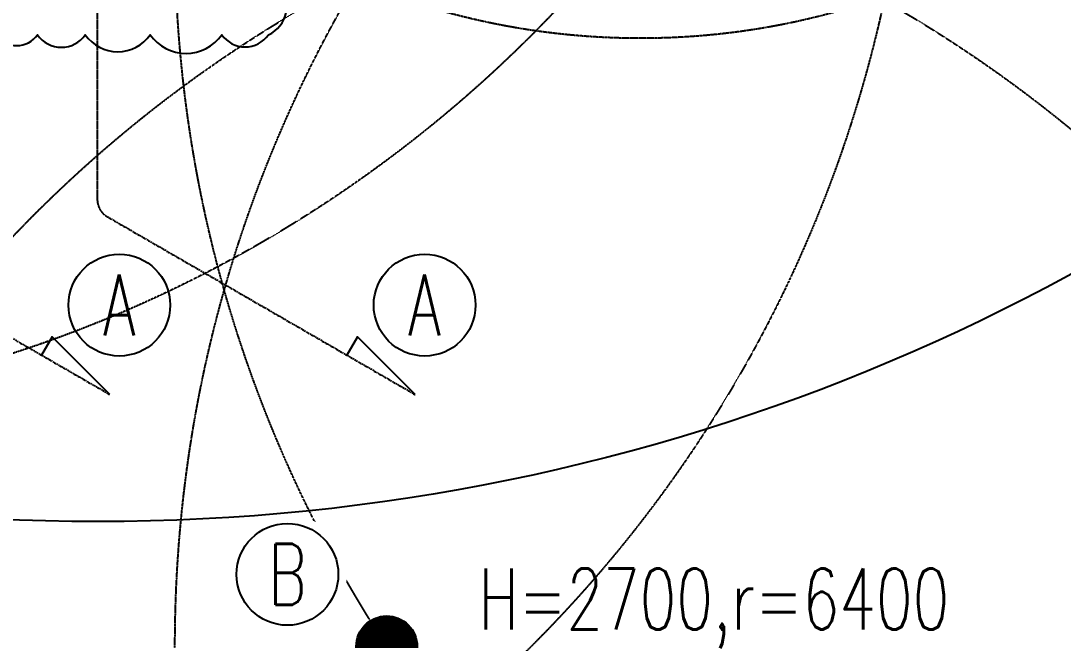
# Model space of a CAD drawing. Header units: millimetres. Extents: x 3825 to 176605, y 1457 to 56850.
# Drawn here: x 113627 to 118749, y 21385 to 24426 of the extents above; entities that cross this region are included whole.
import ezdxf
from ezdxf.enums import TextEntityAlignment as Align

# ---------------------------------------------------------------- set-up
doc = ezdxf.new("R2010")
doc.units = ezdxf.units.MM
doc.header["$LTSCALE"] = 0.2
doc.set_wipeout_variables(frame=1)
doc.linetypes.add('CENTER', pattern=[50.8, 31.75, -6.35, 6.35, -6.35])
doc.linetypes.add('HIDDEN2', pattern=[4.7625, 3.175, -1.5875])
doc.layers.get('Defpoints').update_dxf_attribs({"color": 5})
for name, color, linetype in [('1_シンボル', 2, 'Continuous'), ('1_回路番号', 4, 'Continuous'), ('1_範囲円', 7, 'HIDDEN2'), ('1_配線_1', 1, 'Continuous'), ('1_配線_4', 1, 'CENTER')]:
    doc.layers.add(name, color=color, linetype=linetype)
doc.layers.add('1_追加変更', color=10, linetype='Continuous', plot=False)
doc.layers.add('kakure', color=5, linetype='Continuous', plot=False)
doc.styles.get("Standard").update_dxf_attribs({"font": 'simplex.shx', "width": 0.8, "bigfont": 'extfont2.shx'})

# ---------------------------------------------------------------- blocks, each defined once
blk = doc.blocks.new('2_非常照明_埋込中天井（H2700R6400）')
at = {"layer": '1_シンボル', "linetype": 'ByBlock'}
h = blk.add_hatch(dxfattribs=at)
h.set_pattern_fill('LINE', color=256, style=0)
h.set_pattern_definition([(0, (-30500, -18700), (0, 3.175), [])])
edge = h.paths.add_edge_path()
edge.add_arc((0, 0), 150, 0, 360)
blk.add_circle((0, 0), 150, dxfattribs=at)
at = {"layer": '1_範囲円'}
blk.add_circle((0, 0), 6400, dxfattribs=at)
at = {"layer": 'kakure', "width": 0.7}
blk.add_text('H=2700,r=6400', height=300, dxfattribs=at).set_placement((450.7, 232.9), align=Align.MIDDLE_LEFT)
blk = doc.blocks.new('2_非常照明_埋込低天井（H2700R3600）')
at = {"layer": '1_範囲円'}
blk.add_circle((0, 0), 3600, dxfattribs=at)

msp = doc.modelspace()

# ---------------------------------------------------------------- linework, layer by layer
at = {"layer": '1_回路番号'}
msp.add_circle((115611, 23030.3), 250, dxfattribs=at)
at = {"layer": '1_追加変更'}
msp.add_lwpolyline([(113505.4, 24357.8, 0.520567), (113708.7, 24357.8, 0.520567), (113943.8, 24357.8, 0.520567), (114263.1, 24357.8, 0.520567), (114614.4, 24357.8, 0.520567), (114843.7, 24357.8, 0.520567), (114890.3, 24601.4, 0.520567), (114890.3, 24872.6, 0.520567), (114890.3, 25262.9, 0.520567), (114706.1, 25364.9, 0.520567), (114483, 25364.9, 0.520567), (114197.6, 25364.9, 0.520567), (113858.9, 25364.9, 0.520567), (113505.4, 25335.9, 0.520567), (113505.4, 24968.7, 0.520567), (113505.4, 24583.2, 0.520567)], format="xyb", close=True, dxfattribs=at)
at = {"layer": '1_配線_1'}
for points in [[(114063.9, 22591), (113781.1, 22873.9), (113729.3, 22784.2)], [(115563.9, 22591), (115281.1, 22873.9), (115229.3, 22784.2)]]:
    msp.add_lwpolyline(points, dxfattribs=at)
at = {"layer": '1_配線_4'}
for p, q in [((114002.6, 24817.1), (114002.6, 23550.2)), ((114052.6, 23463.6), (115563.9, 22591)), ((112948.3, 23235.1), (114063.9, 22591))]:
    msp.add_line(p, q, dxfattribs=at)
msp.add_arc((114102.6, 23550.2), 100, 180, 240, dxfattribs=at)
at = {"layer": 'Defpoints'}
for centre in [(114006.3, 31967.1), (113944.1, 25159.2)]:
    msp.add_circle(centre, 10000, dxfattribs=at)

# ---------------------------------------------------------------- block references
at = {"layer": '1_シンボル'}
for name, p in [('2_非常照明_埋込中天井（H2700R6400）', (123916, 28993.5)), ('2_非常照明_埋込低天井（H2700R3600）', (116671, 27940.5)), ('2_非常照明_埋込中天井（H2700R6400）', (125027.8, 19643.2))]:
    msp.add_blockref(name, p, dxfattribs=at)

# ---------------------------------------------------------------- texts
at = {"layer": '1_回路番号', "linetype": 'Continuous', "lineweight": 0, "width": 0.7}
msp.add_text('A', height=300, dxfattribs=at).set_placement((115611, 23030.3), align=Align.MIDDLE)

# ---------------------------------------------------------------- next in the draw order: wipeouts: each hides what was drawn before it
msp.add_wipeout([(114110.1, 23322), (114108.2, 23322), (114106.4, 23321.9), (114104.6, 23321.9), (114102.7, 23321.9), (114100.9, 23321.8), (114099.1, 23321.7), (114097.2, 23321.6), (114095.4, 23321.6), (114093.6, 23321.4), (114091.7, 23321.3), (114089.9, 23321.2), (114088.1, 23321.1), (114086.3, 23320.9), (114084.4, 23320.8), (114082.6, 23320.6), (114080.8, 23320.4), (114079, 23320.2), (114077.1, 23320), (114075.3, 23319.8), (114073.5, 23319.6), (114071.7, 23319.3), (114069.9, 23319.1), (114068.1, 23318.8), (114066.2, 23318.5), (114064.4, 23318.2), (114062.6, 23317.9), (114060.8, 23317.6), (114059, 23317.3), (114057.2, 23317), (114055.4, 23316.6), (114053.6, 23316.3), (114051.8, 23315.9), (114050, 23315.5), (114048.2, 23315.1), (114046.4, 23314.7), (114044.7, 23314.3), (114042.9, 23313.9), (114041.1, 23313.5), (114039.3, 23313), (114037.5, 23312.6), (114035.8, 23312.1), (114034, 23311.6), (114032.2, 23311.1), (114030.5, 23310.6), (114028.7, 23310.1), (114027, 23309.6), (114025.2, 23309.1), (114023.5, 23308.5), (114021.7, 23308), (114020, 23307.4), (114018.2, 23306.8), (114016.5, 23306.2), (114014.8, 23305.6), (114013, 23305), (114011.3, 23304.4), (114009.6, 23303.8), (114007.9, 23303.1), (114006.2, 23302.5), (114004.5, 23301.8), (114002.7, 23301.1), (114001, 23300.5), (113999.4, 23299.8), (113997.7, 23299.1), (113996, 23298.3), (113994.3, 23297.6), (113992.6, 23296.9), (113990.9, 23296.1), (113989.3, 23295.4), (113987.6, 23294.6), (113986, 23293.8), (113984.3, 23293), (113982.7, 23292.2), (113981, 23291.4), (113979.4, 23290.6), (113977.7, 23289.8), (113976.1, 23288.9), (113974.5, 23288.1), (113972.9, 23287.2), (113971.3, 23286.3), (113969.7, 23285.4), (113968.1, 23284.6), (113966.5, 23283.7), (113964.9, 23282.7), (113963.3, 23281.8), (113961.7, 23280.9), (113960.1, 23279.9), (113958.6, 23279), (113957, 23278), (113955.5, 23277.1), (113953.9, 23276.1), (113952.4, 23275.1), (113950.8, 23274.1), (113949.3, 23273.1), (113947.8, 23272), (113946.3, 23271), (113944.8, 23270), (113943.3, 23268.9), (113941.8, 23267.9), (113940.3, 23266.8), (113938.8, 23265.7), (113937.3, 23264.6), (113935.8, 23263.5), (113934.4, 23262.4), (113932.9, 23261.3), (113931.5, 23260.2), (113930, 23259.1), (113928.6, 23257.9), (113927.2, 23256.8), (113925.8, 23255.6), (113924.3, 23254.5), (113922.9, 23253.3), (113921.5, 23252.1), (113920.2, 23250.9), (113918.8, 23249.7), (113917.4, 23248.5), (113916, 23247.3), (113914.7, 23246), (113913.3, 23244.8), (113912, 23243.5), (113910.6, 23242.3), (113909.3, 23241), (113908, 23239.8), (113906.7, 23238.5), (113905.4, 23237.2), (113904.1, 23235.9), (113902.8, 23234.6), (113901.5, 23233.3), (113900.2, 23232), (113899, 23230.6), (113897.7, 23229.3), (113896.5, 23227.9), (113895.2, 23226.6), (113894, 23225.2), (113892.8, 23223.9), (113891.6, 23222.5), (113890.4, 23221.1), (113889.2, 23219.7), (113888, 23218.3), (113886.8, 23216.9), (113885.7, 23215.5), (113884.5, 23214.1), (113883.3, 23212.7), (113882.2, 23211.2), (113881.1, 23209.8), (113879.9, 23208.3), (113878.8, 23206.9), (113877.7, 23205.4), (113876.6, 23204), (113875.5, 23202.5), (113874.5, 23201), (113873.4, 23199.5), (113872.3, 23198), (113871.3, 23196.5), (113870.3, 23195), (113869.2, 23193.5), (113868.2, 23192), (113867.2, 23190.4), (113866.2, 23188.9), (113865.2, 23187.4), (113864.2, 23185.8), (113863.2, 23184.3), (113862.3, 23182.7), (113861.3, 23181.1), (113860.4, 23179.6), (113859.5, 23178), (113858.5, 23176.4), (113857.6, 23174.8), (113856.7, 23173.2), (113855.8, 23171.6), (113854.9, 23170), (113854.1, 23168.4), (113853.2, 23166.8), (113852.4, 23165.2), (113851.5, 23163.5), (113850.7, 23161.9), (113849.9, 23160.3), (113849, 23158.6), (113848.2, 23157), (113847.5, 23155.3), (113846.7, 23153.7), (113845.9, 23152), (113845.1, 23150.3), (113844.4, 23148.7), (113843.7, 23147), (113842.9, 23145.3), (113842.2, 23143.6), (113841.5, 23141.9), (113840.8, 23140.2), (113840.1, 23138.5), (113839.4, 23136.8), (113838.8, 23135.1), (113838.1, 23133.4), (113837.5, 23131.7), (113836.9, 23130), (113836.2, 23128.2), (113835.6, 23126.5), (113835, 23124.8), (113834.4, 23123), (113833.9, 23121.3), (113833.3, 23119.6), (113832.7, 23117.8), (113832.2, 23116.1), (113831.7, 23114.3), (113831.1, 23112.6), (113830.6, 23110.8), (113830.1, 23109), (113829.6, 23107.3), (113829.2, 23105.5), (113828.7, 23103.7), (113828.2, 23101.9), (113827.8, 23100.2), (113827.4, 23098.4), (113826.9, 23096.6), (113826.5, 23094.8), (113826.1, 23093), (113825.7, 23091.2), (113825.4, 23089.4), (113825, 23087.7), (113824.6, 23085.9), (113824.3, 23084.1), (113824, 23082.3), (113823.6, 23080.4), (113823.3, 23078.6), (113823, 23076.8), (113822.7, 23075), (113822.5, 23073.2), (113822.2, 23071.4), (113822, 23069.6), (113821.7, 23067.8), (113821.5, 23065.9), (113821.3, 23064.1), (113821.1, 23062.3), (113820.9, 23060.5), (113820.7, 23058.7), (113820.5, 23056.8), (113820.3, 23055), (113820.2, 23053.2), (113820.1, 23051.4), (113819.9, 23049.5), (113819.8, 23047.7), (113819.7, 23045.9), (113819.6, 23044), (113819.5, 23042.2), (113819.5, 23040.4), (113819.4, 23038.5), (113819.4, 23036.7), (113819.3, 23034.9), (113819.3, 23033.1), (113819.3, 23031.2), (113819.3, 23029.4), (113819.3, 23027.6), (113819.3, 23025.7), (113819.4, 23023.9), (113819.4, 23022.1), (113819.5, 23020.2), (113819.5, 23018.4), (113819.6, 23016.6), (113819.7, 23014.7), (113819.8, 23012.9), (113819.9, 23011.1), (113820.1, 23009.2), (113820.2, 23007.4), (113820.3, 23005.6), (113820.5, 23003.8), (113820.7, 23001.9), (113820.9, 23000.1), (113821.1, 22998.3), (113821.3, 22996.5), (113821.5, 22994.7), (113821.7, 22992.8), (113822, 22991), (113822.2, 22989.2), (113822.5, 22987.4), (113822.7, 22985.6), (113823, 22983.8), (113823.3, 22982), (113823.6, 22980.2), (113824, 22978.4), (113824.3, 22976.5), (113824.6, 22974.7), (113825, 22973), (113825.4, 22971.2), (113825.7, 22969.4), (113826.1, 22967.6), (113826.5, 22965.8), (113826.9, 22964), (113827.4, 22962.2), (113827.8, 22960.4), (113828.2, 22958.7), (113828.7, 22956.9), (113829.2, 22955.1), (113829.6, 22953.3), (113830.1, 22951.6), (113830.6, 22949.8), (113831.1, 22948), (113831.7, 22946.3), (113832.2, 22944.5), (113832.7, 22942.8), (113833.3, 22941), (113833.9, 22939.3), (113834.4, 22937.6), (113835, 22935.8), (113835.6, 22934.1), (113836.2, 22932.4), (113836.9, 22930.6), (113837.5, 22928.9), (113838.1, 22927.2), (113838.8, 22925.5), (113839.4, 22923.8), (113840.1, 22922.1), (113840.8, 22920.4), (113841.5, 22918.7), (113842.2, 22917), (113842.9, 22915.3), (113843.7, 22913.6), (113844.4, 22911.9), (113845.1, 22910.3), (113845.9, 22908.6), (113846.7, 22906.9), (113847.5, 22905.3), (113848.2, 22903.6), (113849, 22902), (113849.9, 22900.3), (113850.7, 22898.7), (113851.5, 22897.1), (113852.4, 22895.4), (113853.2, 22893.8), (113854.1, 22892.2), (113854.9, 22890.6), (113855.8, 22889), (113856.7, 22887.4), (113857.6, 22885.8), (113858.5, 22884.2), (113859.5, 22882.6), (113860.4, 22881), (113861.3, 22879.5), (113862.3, 22877.9), (113863.2, 22876.3), (113864.2, 22874.8), (113865.2, 22873.2), (113866.2, 22871.7), (113867.2, 22870.2), (113868.2, 22868.6), (113869.2, 22867.1), (113870.3, 22865.6), (113871.3, 22864.1), (113872.3, 22862.6), (113873.4, 22861.1), (113874.5, 22859.6), (113875.5, 22858.1), (113876.6, 22856.6), (113877.7, 22855.2), (113878.8, 22853.7), (113879.9, 22852.3), (113881.1, 22850.8), (113882.2, 22849.4), (113883.3, 22847.9), (113884.5, 22846.5), (113885.7, 22845.1), (113886.8, 22843.7), (113888, 22842.3), (113889.2, 22840.9), (113890.4, 22839.5), (113891.6, 22838.1), (113892.8, 22836.7), (113894, 22835.4), (113895.2, 22834), (113896.5, 22832.7), (113897.7, 22831.3), (113899, 22830), (113900.2, 22828.6), (113901.5, 22827.3), (113902.8, 22826), (113904.1, 22824.7), (113905.4, 22823.4), (113906.7, 22822.1), (113908, 22820.8), (113909.3, 22819.6), (113910.6, 22818.3), (113912, 22817.1), (113913.3, 22815.8), (113914.7, 22814.6), (113916, 22813.3), (113917.4, 22812.1), (113918.8, 22810.9), (113920.2, 22809.7), (113921.5, 22808.5), (113922.9, 22807.3), (113924.3, 22806.2), (113925.8, 22805), (113927.2, 22803.8), (113928.6, 22802.7), (113930, 22801.5), (113931.5, 22800.4), (113932.9, 22799.3), (113934.4, 22798.2), (113935.8, 22797.1), (113937.3, 22796), (113938.8, 22794.9), (113940.3, 22793.8), (113941.8, 22792.7), (113943.3, 22791.7), (113944.8, 22790.6), (113946.3, 22789.6), (113947.8, 22788.6), (113949.3, 22787.5), (113950.8, 22786.5), (113952.4, 22785.5), (113953.9, 22784.5), (113955.5, 22783.5), (113957, 22782.6), (113958.6, 22781.6), (113960.1, 22780.7), (113961.7, 22779.7), (113963.3, 22778.8), (113964.9, 22777.9), (113966.5, 22776.9), (113968.1, 22776), (113969.7, 22775.2), (113971.3, 22774.3), (113972.9, 22773.4), (113974.5, 22772.5), (113976.1, 22771.7), (113977.7, 22770.8), (113979.4, 22770), (113981, 22769.2), (113982.7, 22768.4), (113984.3, 22767.6), (113986, 22766.8), (113987.6, 22766), (113989.3, 22765.2), (113990.9, 22764.5), (113992.6, 22763.7), (113994.3, 22763), (113996, 22762.3), (113997.7, 22761.5), (113999.4, 22760.8), (114001, 22760.1), (114002.7, 22759.5), (114004.5, 22758.8), (114006.2, 22758.1), (114007.9, 22757.5), (114009.6, 22756.8), (114011.3, 22756.2), (114013, 22755.6), (114014.8, 22755), (114016.5, 22754.4), (114018.2, 22753.8), (114020, 22753.2), (114021.7, 22752.6), (114023.5, 22752.1), (114025.2, 22751.5), (114027, 22751), (114028.7, 22750.5), (114030.5, 22750), (114032.2, 22749.5), (114034, 22749), (114035.8, 22748.5), (114037.5, 22748), (114039.3, 22747.6), (114041.1, 22747.1), (114042.9, 22746.7), (114044.7, 22746.3), (114046.4, 22745.9), (114048.2, 22745.5), (114050, 22745.1), (114051.8, 22744.7), (114053.6, 22744.3), (114055.4, 22744), (114057.2, 22743.6), (114059, 22743.3), (114060.8, 22743), (114062.6, 22742.7), (114064.4, 22742.4), (114066.2, 22742.1), (114068.1, 22741.8), (114069.9, 22741.5), (114071.7, 22741.3), (114073.5, 22741), (114075.3, 22740.8), (114077.1, 22740.6), (114079, 22740.4), (114080.8, 22740.2), (114082.6, 22740), (114084.4, 22739.8), (114086.3, 22739.7), (114088.1, 22739.5), (114089.9, 22739.4), (114091.7, 22739.3), (114093.6, 22739.2), (114095.4, 22739), (114097.2, 22739), (114099.1, 22738.9), (114100.9, 22738.8), (114102.7, 22738.7), (114104.6, 22738.7), (114106.4, 22738.7), (114108.2, 22738.6), (114110.1, 22738.6), (114111.9, 22738.6), (114113.7, 22738.6), (114115.6, 22738.7), (114117.4, 22738.7), (114119.2, 22738.7), (114121, 22738.8), (114122.9, 22738.9), (114124.7, 22739), (114126.5, 22739), (114128.4, 22739.2), (114130.2, 22739.3), (114132, 22739.4), (114133.9, 22739.5), (114135.7, 22739.7), (114137.5, 22739.8), (114139.3, 22740), (114141.2, 22740.2), (114143, 22740.4), (114144.8, 22740.6), (114146.6, 22740.8), (114148.4, 22741), (114150.3, 22741.3), (114152.1, 22741.5), (114153.9, 22741.8), (114155.7, 22742.1), (114157.5, 22742.4), (114159.3, 22742.7), (114161.1, 22743), (114162.9, 22743.3), (114164.7, 22743.6), (114166.5, 22744), (114168.3, 22744.3), (114170.1, 22744.7), (114171.9, 22745.1), (114173.7, 22745.5), (114175.5, 22745.9), (114177.3, 22746.3), (114179.1, 22746.7), (114180.8, 22747.1), (114182.6, 22747.6), (114184.4, 22748), (114186.2, 22748.5), (114187.9, 22749), (114189.7, 22749.5), (114191.5, 22750), (114193.2, 22750.5), (114195, 22751), (114196.7, 22751.5), (114198.5, 22752.1), (114200.2, 22752.6), (114202, 22753.2), (114203.7, 22753.8), (114205.4, 22754.4), (114207.2, 22755), (114208.9, 22755.6), (114210.6, 22756.2), (114212.3, 22756.8), (114214.1, 22757.5), (114215.8, 22758.1), (114217.5, 22758.8), (114219.2, 22759.5), (114220.9, 22760.1), (114222.6, 22760.8), (114224.3, 22761.5), (114226, 22762.3), (114227.6, 22763), (114229.3, 22763.7), (114231, 22764.5), (114232.7, 22765.2), (114234.3, 22766), (114236, 22766.8), (114237.6, 22767.6), (114239.3, 22768.4), (114240.9, 22769.2), (114242.6, 22770), (114244.2, 22770.8), (114245.8, 22771.7), (114247.4, 22772.5), (114249.1, 22773.4), (114250.7, 22774.3), (114252.3, 22775.2), (114253.9, 22776), (114255.5, 22776.9), (114257.1, 22777.9), (114258.7, 22778.8), (114260.2, 22779.7), (114261.8, 22780.7), (114263.4, 22781.6), (114264.9, 22782.6), (114266.5, 22783.5), (114268, 22784.5), (114269.6, 22785.5), (114271.1, 22786.5), (114272.6, 22787.5), (114274.2, 22788.6), (114275.7, 22789.6), (114277.2, 22790.6), (114278.7, 22791.7), (114280.2, 22792.7), (114281.7, 22793.8), (114283.1, 22794.9), (114284.6, 22796), (114286.1, 22797.1), (114287.6, 22798.2), (114289, 22799.3), (114290.5, 22800.4), (114291.9, 22801.5), (114293.3, 22802.7), (114294.8, 22803.8), (114296.2, 22805), (114297.6, 22806.2), (114299, 22807.3), (114300.4, 22808.5), (114301.8, 22809.7), (114303.2, 22810.9), (114304.5, 22812.1), (114305.9, 22813.3), (114307.3, 22814.6), (114308.6, 22815.8), (114310, 22817.1), (114311.3, 22818.3), (114312.6, 22819.6), (114313.9, 22820.8), (114315.3, 22822.1), (114316.6, 22823.4), (114317.9, 22824.7), (114319.1, 22826), (114320.4, 22827.3), (114321.7, 22828.6), (114323, 22830), (114324.2, 22831.3), (114325.5, 22832.7), (114326.7, 22834), (114327.9, 22835.4), (114329.1, 22836.7), (114330.4, 22838.1), (114331.6, 22839.5), (114332.8, 22840.9), (114333.9, 22842.3), (114335.1, 22843.7), (114336.3, 22845.1), (114337.4, 22846.5), (114338.6, 22847.9), (114339.7, 22849.4), (114340.9, 22850.8), (114342, 22852.3), (114343.1, 22853.7), (114344.2, 22855.2), (114345.3, 22856.6), (114346.4, 22858.1), (114347.5, 22859.6), (114348.5, 22861.1), (114349.6, 22862.6), (114350.6, 22864.1), (114351.7, 22865.6), (114352.7, 22867.1), (114353.7, 22868.6), (114354.7, 22870.2), (114355.7, 22871.7), (114356.7, 22873.2), (114357.7, 22874.8), (114358.7, 22876.3), (114359.7, 22877.9), (114360.6, 22879.5), (114361.6, 22881), (114362.5, 22882.6), (114363.4, 22884.2), (114364.3, 22885.8), (114365.2, 22887.4), (114366.1, 22889), (114367, 22890.6), (114367.9, 22892.2), (114368.7, 22893.8), (114369.6, 22895.4), (114370.4, 22897.1), (114371.3, 22898.7), (114372.1, 22900.3), (114372.9, 22902), (114373.7, 22903.6), (114374.5, 22905.3), (114375.3, 22906.9), (114376, 22908.6), (114376.8, 22910.3), (114377.5, 22911.9), (114378.3, 22913.6), (114379, 22915.3), (114379.7, 22917), (114380.4, 22918.7), (114381.1, 22920.4), (114381.8, 22922.1), (114382.5, 22923.8), (114383.2, 22925.5), (114383.8, 22927.2), (114384.5, 22928.9), (114385.1, 22930.6), (114385.7, 22932.4), (114386.3, 22934.1), (114386.9, 22935.8), (114387.5, 22937.6), (114388.1, 22939.3), (114388.6, 22941), (114389.2, 22942.8), (114389.7, 22944.5), (114390.3, 22946.3), (114390.8, 22948), (114391.3, 22949.8), (114391.8, 22951.6), (114392.3, 22953.3), (114392.8, 22955.1), (114393.2, 22956.9), (114393.7, 22958.7), (114394.1, 22960.4), (114394.6, 22962.2), (114395, 22964), (114395.4, 22965.8), (114395.8, 22967.6), (114396.2, 22969.4), (114396.6, 22971.2), (114396.9, 22973), (114397.3, 22974.7), (114397.6, 22976.5), (114398, 22978.4), (114398.3, 22980.2), (114398.6, 22982), (114398.9, 22983.8), (114399.2, 22985.6), (114399.5, 22987.4), (114399.7, 22989.2), (114400, 22991), (114400.2, 22992.8), (114400.5, 22994.7), (114400.7, 22996.5), (114400.9, 22998.3), (114401.1, 23000.1), (114401.3, 23001.9), (114401.4, 23003.8), (114401.6, 23005.6), (114401.7, 23007.4), (114401.9, 23009.2), (114402, 23011.1), (114402.1, 23012.9), (114402.2, 23014.7), (114402.3, 23016.6), (114402.4, 23018.4), (114402.5, 23020.2), (114402.5, 23022.1), (114402.6, 23023.9), (114402.6, 23025.7), (114402.6, 23027.6), (114402.6, 23029.4), (114402.6, 23031.2), (114402.6, 23033.1), (114402.6, 23034.9), (114402.6, 23036.7), (114402.5, 23038.5), (114402.5, 23040.4), (114402.4, 23042.2), (114402.3, 23044), (114402.2, 23045.9), (114402.1, 23047.7), (114402, 23049.5), (114401.9, 23051.4), (114401.7, 23053.2), (114401.6, 23055), (114401.4, 23056.8), (114401.3, 23058.7), (114401.1, 23060.5), (114400.9, 23062.3), (114400.7, 23064.1), (114400.5, 23065.9), (114400.2, 23067.8), (114400, 23069.6), (114399.7, 23071.4), (114399.5, 23073.2), (114399.2, 23075), (114398.9, 23076.8), (114398.6, 23078.6), (114398.3, 23080.4), (114398, 23082.3), (114397.6, 23084.1), (114397.3, 23085.9), (114396.9, 23087.7), (114396.6, 23089.4), (114396.2, 23091.2), (114395.8, 23093), (114395.4, 23094.8), (114395, 23096.6), (114394.6, 23098.4), (114394.1, 23100.2), (114393.7, 23101.9), (114393.2, 23103.7), (114392.8, 23105.5), (114392.3, 23107.3), (114391.8, 23109), (114391.3, 23110.8), (114390.8, 23112.6), (114390.3, 23114.3), (114389.7, 23116.1), (114389.2, 23117.8), (114388.6, 23119.6), (114388.1, 23121.3), (114387.5, 23123), (114386.9, 23124.8), (114386.3, 23126.5), (114385.7, 23128.2), (114385.1, 23130), (114384.5, 23131.7), (114383.8, 23133.4), (114383.2, 23135.1), (114382.5, 23136.8), (114381.8, 23138.5), (114381.1, 23140.2), (114380.4, 23141.9), (114379.7, 23143.6), (114379, 23145.3), (114378.3, 23147), (114377.5, 23148.7), (114376.8, 23150.3), (114376, 23152), (114375.3, 23153.7), (114374.5, 23155.3), (114373.7, 23157), (114372.9, 23158.6), (114372.1, 23160.3), (114371.3, 23161.9), (114370.4, 23163.5), (114369.6, 23165.2), (114368.7, 23166.8), (114367.9, 23168.4), (114367, 23170), (114366.1, 23171.6), (114365.2, 23173.2), (114364.3, 23174.8), (114363.4, 23176.4), (114362.5, 23178), (114361.6, 23179.6), (114360.6, 23181.1), (114359.7, 23182.7), (114358.7, 23184.3), (114357.7, 23185.8), (114356.7, 23187.4), (114355.7, 23188.9), (114354.7, 23190.4), (114353.7, 23192), (114352.7, 23193.5), (114351.7, 23195), (114350.6, 23196.5), (114349.6, 23198), (114348.5, 23199.5), (114347.5, 23201), (114346.4, 23202.5), (114345.3, 23204), (114344.2, 23205.4), (114343.1, 23206.9), (114342, 23208.3), (114340.9, 23209.8), (114339.7, 23211.2), (114338.6, 23212.7), (114337.4, 23214.1), (114336.3, 23215.5), (114335.1, 23216.9), (114333.9, 23218.3), (114332.8, 23219.7), (114331.6, 23221.1), (114330.4, 23222.5), (114329.1, 23223.9), (114327.9, 23225.2), (114326.7, 23226.6), (114325.5, 23227.9), (114324.2, 23229.3), (114323, 23230.6), (114321.7, 23232), (114320.4, 23233.3), (114319.1, 23234.6), (114317.9, 23235.9), (114316.6, 23237.2), (114315.3, 23238.5), (114313.9, 23239.8), (114312.6, 23241), (114311.3, 23242.3), (114310, 23243.5), (114308.6, 23244.8), (114307.3, 23246), (114305.9, 23247.3), (114304.5, 23248.5), (114303.2, 23249.7), (114301.8, 23250.9), (114300.4, 23252.1), (114299, 23253.3), (114297.6, 23254.5), (114296.2, 23255.6), (114294.8, 23256.8), (114293.3, 23257.9), (114291.9, 23259.1), (114290.5, 23260.2), (114289, 23261.3), (114287.6, 23262.4), (114286.1, 23263.5), (114284.6, 23264.6), (114283.1, 23265.7), (114281.7, 23266.8), (114280.2, 23267.9), (114278.7, 23268.9), (114277.2, 23270), (114275.7, 23271), (114274.2, 23272), (114272.6, 23273.1), (114271.1, 23274.1), (114269.6, 23275.1), (114268, 23276.1), (114266.5, 23277.1), (114264.9, 23278), (114263.4, 23279), (114261.8, 23279.9), (114260.2, 23280.9), (114258.7, 23281.8), (114257.1, 23282.7), (114255.5, 23283.7), (114253.9, 23284.6), (114252.3, 23285.4), (114250.7, 23286.3), (114249.1, 23287.2), (114247.4, 23288.1), (114245.8, 23288.9), (114244.2, 23289.8), (114242.6, 23290.6), (114240.9, 23291.4), (114239.3, 23292.2), (114237.6, 23293), (114236, 23293.8), (114234.3, 23294.6), (114232.7, 23295.4), (114231, 23296.1), (114229.3, 23296.9), (114227.6, 23297.6), (114226, 23298.3), (114224.3, 23299.1), (114222.6, 23299.8), (114220.9, 23300.5), (114219.2, 23301.1), (114217.5, 23301.8), (114215.8, 23302.5), (114214.1, 23303.1), (114212.3, 23303.8), (114210.6, 23304.4), (114208.9, 23305), (114207.2, 23305.6), (114205.4, 23306.2), (114203.7, 23306.8), (114202, 23307.4), (114200.2, 23308), (114198.5, 23308.5), (114196.7, 23309.1), (114195, 23309.6), (114193.2, 23310.1), (114191.5, 23310.6), (114189.7, 23311.1), (114187.9, 23311.6), (114186.2, 23312.1), (114184.4, 23312.6), (114182.6, 23313), (114180.8, 23313.5), (114179.1, 23313.9), (114177.3, 23314.3), (114175.5, 23314.7), (114173.7, 23315.1), (114171.9, 23315.5), (114170.1, 23315.9), (114168.3, 23316.3), (114166.5, 23316.6), (114164.7, 23317), (114162.9, 23317.3), (114161.1, 23317.6), (114159.3, 23317.9), (114157.5, 23318.2), (114155.7, 23318.5), (114153.9, 23318.8), (114152.1, 23319.1), (114150.3, 23319.3), (114148.4, 23319.6), (114146.6, 23319.8), (114144.8, 23320), (114143, 23320.2), (114141.2, 23320.4), (114139.3, 23320.6), (114137.5, 23320.8), (114135.7, 23320.9), (114133.9, 23321.1), (114132, 23321.2), (114130.2, 23321.3), (114128.4, 23321.4), (114126.5, 23321.6), (114124.7, 23321.6), (114122.9, 23321.7), (114121, 23321.8), (114119.2, 23321.9), (114117.4, 23321.9), (114115.6, 23321.9), (114113.7, 23322), (114111.9, 23322)])

# ---------------------------------------------------------------- next in the draw order: linework, layer by layer
at = {"layer": '1_回路番号'}
msp.add_circle((114111, 23030.3), 250, dxfattribs=at)

# ---------------------------------------------------------------- next in the draw order: block references
at = {"layer": '1_シンボル'}
for p in [(111612.6, 28882.9), (111612.6, 25882.9), (115425, 24853.8), (120784.4, 24853.8), (115425, 21353.8), (120784.4, 21353.8), (114720.8, 18951.5), (118220.8, 18951.5)]:
    msp.add_blockref('2_非常照明_埋込中天井（H2700R6400）', p, dxfattribs=at)

# ---------------------------------------------------------------- next in the draw order: texts
at = {"layer": '1_回路番号', "linetype": 'Continuous', "lineweight": 0, "width": 0.7}
msp.add_text('A', height=300, dxfattribs=at).set_placement((114111, 23030.3), align=Align.MIDDLE)

# ---------------------------------------------------------------- next in the draw order: wipeouts: each hides what was drawn before it
msp.add_wipeout([(114936.1, 21999.9), (114934.3, 21999.9), (114932.5, 21999.8), (114930.6, 21999.8), (114928.8, 21999.8), (114927, 21999.7), (114925.1, 21999.6), (114923.3, 21999.5), (114921.5, 21999.5), (114919.6, 21999.4), (114917.8, 21999.2), (114916, 21999.1), (114914.2, 21999), (114912.3, 21998.8), (114910.5, 21998.7), (114908.7, 21998.5), (114906.9, 21998.3), (114905, 21998.1), (114903.2, 21997.9), (114901.4, 21997.7), (114899.6, 21997.5), (114897.8, 21997.2), (114895.9, 21997), (114894.1, 21996.7), (114892.3, 21996.4), (114890.5, 21996.1), (114888.7, 21995.8), (114886.9, 21995.5), (114885.1, 21995.2), (114883.3, 21994.9), (114881.5, 21994.5), (114879.7, 21994.2), (114877.9, 21993.8), (114876.1, 21993.4), (114874.3, 21993), (114872.5, 21992.6), (114870.7, 21992.2), (114869, 21991.8), (114867.2, 21991.4), (114865.4, 21990.9), (114863.6, 21990.5), (114861.8, 21990), (114860.1, 21989.5), (114858.3, 21989), (114856.5, 21988.5), (114854.8, 21988), (114853, 21987.5), (114851.3, 21987), (114849.5, 21986.4), (114847.8, 21985.9), (114846, 21985.3), (114844.3, 21984.7), (114842.6, 21984.1), (114840.8, 21983.5), (114839.1, 21982.9), (114837.4, 21982.3), (114835.7, 21981.7), (114833.9, 21981), (114832.2, 21980.4), (114830.5, 21979.7), (114828.8, 21979.1), (114827.1, 21978.4), (114825.4, 21977.7), (114823.7, 21977), (114822, 21976.2), (114820.4, 21975.5), (114818.7, 21974.8), (114817, 21974), (114815.3, 21973.3), (114813.7, 21972.5), (114812, 21971.7), (114810.4, 21970.9), (114808.7, 21970.1), (114807.1, 21969.3), (114805.4, 21968.5), (114803.8, 21967.7), (114802.2, 21966.8), (114800.6, 21966), (114798.9, 21965.1), (114797.3, 21964.2), (114795.7, 21963.4), (114794.1, 21962.5), (114792.5, 21961.6), (114790.9, 21960.6), (114789.4, 21959.7), (114787.8, 21958.8), (114786.2, 21957.8), (114784.6, 21956.9), (114783.1, 21955.9), (114781.5, 21955), (114780, 21954), (114778.4, 21953), (114776.9, 21952), (114775.4, 21951), (114773.9, 21950), (114772.3, 21948.9), (114770.8, 21947.9), (114769.3, 21946.8), (114767.8, 21945.8), (114766.3, 21944.7), (114764.9, 21943.6), (114763.4, 21942.5), (114761.9, 21941.4), (114760.5, 21940.3), (114759, 21939.2), (114757.6, 21938.1), (114756.1, 21937), (114754.7, 21935.8), (114753.3, 21934.7), (114751.8, 21933.5), (114750.4, 21932.4), (114749, 21931.2), (114747.6, 21930), (114746.2, 21928.8), (114744.8, 21927.6), (114743.5, 21926.4), (114742.1, 21925.2), (114740.7, 21923.9), (114739.4, 21922.7), (114738, 21921.4), (114736.7, 21920.2), (114735.4, 21918.9), (114734.1, 21917.7), (114732.8, 21916.4), (114731.4, 21915.1), (114730.2, 21913.8), (114728.9, 21912.5), (114727.6, 21911.2), (114726.3, 21909.9), (114725.1, 21908.5), (114723.8, 21907.2), (114722.6, 21905.9), (114721.3, 21904.5), (114720.1, 21903.1), (114718.9, 21901.8), (114717.7, 21900.4), (114716.4, 21899), (114715.3, 21897.6), (114714.1, 21896.2), (114712.9, 21894.8), (114711.7, 21893.4), (114710.6, 21892), (114709.4, 21890.6), (114708.3, 21889.1), (114707.1, 21887.7), (114706, 21886.2), (114704.9, 21884.8), (114703.8, 21883.3), (114702.7, 21881.9), (114701.6, 21880.4), (114700.5, 21878.9), (114699.5, 21877.4), (114698.4, 21875.9), (114697.4, 21874.4), (114696.3, 21872.9), (114695.3, 21871.4), (114694.3, 21869.9), (114693.3, 21868.3), (114692.3, 21866.8), (114691.3, 21865.3), (114690.3, 21863.7), (114689.3, 21862.2), (114688.4, 21860.6), (114687.4, 21859), (114686.5, 21857.5), (114685.5, 21855.9), (114684.6, 21854.3), (114683.7, 21852.7), (114682.8, 21851.1), (114681.9, 21849.5), (114681, 21847.9), (114680.1, 21846.3), (114679.3, 21844.7), (114678.4, 21843.1), (114677.6, 21841.4), (114676.7, 21839.8), (114675.9, 21838.2), (114675.1, 21836.5), (114674.3, 21834.9), (114673.5, 21833.2), (114672.7, 21831.6), (114672, 21829.9), (114671.2, 21828.2), (114670.5, 21826.6), (114669.7, 21824.9), (114669, 21823.2), (114668.3, 21821.5), (114667.6, 21819.8), (114666.9, 21818.1), (114666.2, 21816.4), (114665.5, 21814.7), (114664.9, 21813), (114664.2, 21811.3), (114663.6, 21809.6), (114662.9, 21807.9), (114662.3, 21806.1), (114661.7, 21804.4), (114661.1, 21802.7), (114660.5, 21800.9), (114659.9, 21799.2), (114659.4, 21797.5), (114658.8, 21795.7), (114658.3, 21794), (114657.7, 21792.2), (114657.2, 21790.5), (114656.7, 21788.7), (114656.2, 21786.9), (114655.7, 21785.2), (114655.2, 21783.4), (114654.8, 21781.6), (114654.3, 21779.9), (114653.9, 21778.1), (114653.4, 21776.3), (114653, 21774.5), (114652.6, 21772.7), (114652.2, 21770.9), (114651.8, 21769.1), (114651.4, 21767.4), (114651.1, 21765.6), (114650.7, 21763.8), (114650.4, 21762), (114650, 21760.2), (114649.7, 21758.4), (114649.4, 21756.5), (114649.1, 21754.7), (114648.8, 21752.9), (114648.5, 21751.1), (114648.3, 21749.3), (114648, 21747.5), (114647.8, 21745.7), (114647.6, 21743.9), (114647.3, 21742), (114647.1, 21740.2), (114646.9, 21738.4), (114646.8, 21736.6), (114646.6, 21734.7), (114646.4, 21732.9), (114646.3, 21731.1), (114646.1, 21729.3), (114646, 21727.4), (114645.9, 21725.6), (114645.8, 21723.8), (114645.7, 21721.9), (114645.6, 21720.1), (114645.5, 21718.3), (114645.5, 21716.4), (114645.4, 21714.6), (114645.4, 21712.8), (114645.4, 21711), (114645.4, 21709.1), (114645.4, 21707.3), (114645.4, 21705.5), (114645.4, 21703.6), (114645.4, 21701.8), (114645.5, 21700), (114645.5, 21698.1), (114645.6, 21696.3), (114645.7, 21694.5), (114645.8, 21692.6), (114645.9, 21690.8), (114646, 21689), (114646.1, 21687.1), (114646.3, 21685.3), (114646.4, 21683.5), (114646.6, 21681.7), (114646.8, 21679.8), (114646.9, 21678), (114647.1, 21676.2), (114647.3, 21674.4), (114647.6, 21672.6), (114647.8, 21670.7), (114648, 21668.9), (114648.3, 21667.1), (114648.5, 21665.3), (114648.8, 21663.5), (114649.1, 21661.7), (114649.4, 21659.9), (114649.7, 21658.1), (114650, 21656.3), (114650.4, 21654.5), (114650.7, 21652.7), (114651.1, 21650.9), (114651.4, 21649.1), (114651.8, 21647.3), (114652.2, 21645.5), (114652.6, 21643.7), (114653, 21641.9), (114653.4, 21640.1), (114653.9, 21638.3), (114654.3, 21636.6), (114654.8, 21634.8), (114655.2, 21633), (114655.7, 21631.2), (114656.2, 21629.5), (114656.7, 21627.7), (114657.2, 21626), (114657.7, 21624.2), (114658.3, 21622.4), (114658.8, 21620.7), (114659.4, 21618.9), (114659.9, 21617.2), (114660.5, 21615.5), (114661.1, 21613.7), (114661.7, 21612), (114662.3, 21610.3), (114662.9, 21608.5), (114663.6, 21606.8), (114664.2, 21605.1), (114664.9, 21603.4), (114665.5, 21601.7), (114666.2, 21600), (114666.9, 21598.3), (114667.6, 21596.6), (114668.3, 21594.9), (114669, 21593.2), (114669.7, 21591.5), (114670.5, 21589.9), (114671.2, 21588.2), (114672, 21586.5), (114672.7, 21584.8), (114673.5, 21583.2), (114674.3, 21581.5), (114675.1, 21579.9), (114675.9, 21578.2), (114676.7, 21576.6), (114677.6, 21575), (114678.4, 21573.3), (114679.3, 21571.7), (114680.1, 21570.1), (114681, 21568.5), (114681.9, 21566.9), (114682.8, 21565.3), (114683.7, 21563.7), (114684.6, 21562.1), (114685.5, 21560.5), (114686.5, 21558.9), (114687.4, 21557.4), (114688.4, 21555.8), (114689.3, 21554.2), (114690.3, 21552.7), (114691.3, 21551.1), (114692.3, 21549.6), (114693.3, 21548.1), (114694.3, 21546.5), (114695.3, 21545), (114696.3, 21543.5), (114697.4, 21542), (114698.4, 21540.5), (114699.5, 21539), (114700.5, 21537.5), (114701.6, 21536), (114702.7, 21534.5), (114703.8, 21533.1), (114704.9, 21531.6), (114706, 21530.2), (114707.1, 21528.7), (114708.3, 21527.3), (114709.4, 21525.8), (114710.6, 21524.4), (114711.7, 21523), (114712.9, 21521.6), (114714.1, 21520.2), (114715.3, 21518.8), (114716.4, 21517.4), (114717.7, 21516), (114718.9, 21514.6), (114720.1, 21513.3), (114721.3, 21511.9), (114722.6, 21510.6), (114723.8, 21509.2), (114725.1, 21507.9), (114726.3, 21506.5), (114727.6, 21505.2), (114728.9, 21503.9), (114730.2, 21502.6), (114731.4, 21501.3), (114732.8, 21500), (114734.1, 21498.7), (114735.4, 21497.5), (114736.7, 21496.2), (114738, 21495), (114739.4, 21493.7), (114740.7, 21492.5), (114742.1, 21491.2), (114743.5, 21490), (114744.8, 21488.8), (114746.2, 21487.6), (114747.6, 21486.4), (114749, 21485.2), (114750.4, 21484.1), (114751.8, 21482.9), (114753.3, 21481.7), (114754.7, 21480.6), (114756.1, 21479.4), (114757.6, 21478.3), (114759, 21477.2), (114760.5, 21476.1), (114761.9, 21475), (114763.4, 21473.9), (114764.9, 21472.8), (114766.3, 21471.7), (114767.8, 21470.6), (114769.3, 21469.6), (114770.8, 21468.5), (114772.3, 21467.5), (114773.9, 21466.5), (114775.4, 21465.4), (114776.9, 21464.4), (114778.4, 21463.4), (114780, 21462.4), (114781.5, 21461.5), (114783.1, 21460.5), (114784.6, 21459.5), (114786.2, 21458.6), (114787.8, 21457.6), (114789.4, 21456.7), (114790.9, 21455.8), (114792.5, 21454.9), (114794.1, 21453.9), (114795.7, 21453.1), (114797.3, 21452.2), (114798.9, 21451.3), (114800.6, 21450.4), (114802.2, 21449.6), (114803.8, 21448.7), (114805.4, 21447.9), (114807.1, 21447.1), (114808.7, 21446.3), (114810.4, 21445.5), (114812, 21444.7), (114813.7, 21443.9), (114815.3, 21443.1), (114817, 21442.4), (114818.7, 21441.6), (114820.4, 21440.9), (114822, 21440.2), (114823.7, 21439.4), (114825.4, 21438.7), (114827.1, 21438), (114828.8, 21437.4), (114830.5, 21436.7), (114832.2, 21436), (114833.9, 21435.4), (114835.7, 21434.7), (114837.4, 21434.1), (114839.1, 21433.5), (114840.8, 21432.9), (114842.6, 21432.3), (114844.3, 21431.7), (114846, 21431.1), (114847.8, 21430.5), (114849.5, 21430), (114851.3, 21429.4), (114853, 21428.9), (114854.8, 21428.4), (114856.5, 21427.9), (114858.3, 21427.4), (114860.1, 21426.9), (114861.8, 21426.4), (114863.6, 21425.9), (114865.4, 21425.5), (114867.2, 21425), (114869, 21424.6), (114870.7, 21424.2), (114872.5, 21423.8), (114874.3, 21423.4), (114876.1, 21423), (114877.9, 21422.6), (114879.7, 21422.2), (114881.5, 21421.9), (114883.3, 21421.5), (114885.1, 21421.2), (114886.9, 21420.9), (114888.7, 21420.6), (114890.5, 21420.3), (114892.3, 21420), (114894.1, 21419.7), (114895.9, 21419.4), (114897.8, 21419.2), (114899.6, 21419), (114901.4, 21418.7), (114903.2, 21418.5), (114905, 21418.3), (114906.9, 21418.1), (114908.7, 21417.9), (114910.5, 21417.7), (114912.3, 21417.6), (114914.2, 21417.4), (114916, 21417.3), (114917.8, 21417.2), (114919.6, 21417.1), (114921.5, 21417), (114923.3, 21416.9), (114925.1, 21416.8), (114927, 21416.7), (114928.8, 21416.7), (114930.6, 21416.6), (114932.5, 21416.6), (114934.3, 21416.5), (114936.1, 21416.5), (114938, 21416.5), (114939.8, 21416.5), (114941.6, 21416.6), (114943.5, 21416.6), (114945.3, 21416.7), (114947.1, 21416.7), (114948.9, 21416.8), (114950.8, 21416.9), (114952.6, 21417), (114954.4, 21417.1), (114956.3, 21417.2), (114958.1, 21417.3), (114959.9, 21417.4), (114961.8, 21417.6), (114963.6, 21417.7), (114965.4, 21417.9), (114967.2, 21418.1), (114969, 21418.3), (114970.9, 21418.5), (114972.7, 21418.7), (114974.5, 21419), (114976.3, 21419.2), (114978.1, 21419.4), (114980, 21419.7), (114981.8, 21420), (114983.6, 21420.3), (114985.4, 21420.6), (114987.2, 21420.9), (114989, 21421.2), (114990.8, 21421.5), (114992.6, 21421.9), (114994.4, 21422.2), (114996.2, 21422.6), (114998, 21423), (114999.8, 21423.4), (115001.6, 21423.8), (115003.3, 21424.2), (115005.1, 21424.6), (115006.9, 21425), (115008.7, 21425.5), (115010.5, 21425.9), (115012.2, 21426.4), (115014, 21426.9), (115015.8, 21427.4), (115017.5, 21427.9), (115019.3, 21428.4), (115021, 21428.9), (115022.8, 21429.4), (115024.6, 21430), (115026.3, 21430.5), (115028, 21431.1), (115029.8, 21431.7), (115031.5, 21432.3), (115033.2, 21432.9), (115035, 21433.5), (115036.7, 21434.1), (115038.4, 21434.7), (115040.1, 21435.4), (115041.8, 21436), (115043.6, 21436.7), (115045.3, 21437.4), (115047, 21438), (115048.7, 21438.7), (115050.3, 21439.4), (115052, 21440.2), (115053.7, 21440.9), (115055.4, 21441.6), (115057.1, 21442.4), (115058.7, 21443.1), (115060.4, 21443.9), (115062.1, 21444.7), (115063.7, 21445.5), (115065.4, 21446.3), (115067, 21447.1), (115068.6, 21447.9), (115070.3, 21448.7), (115071.9, 21449.6), (115073.5, 21450.4), (115075.1, 21451.3), (115076.7, 21452.2), (115078.4, 21453.1), (115080, 21453.9), (115081.5, 21454.9), (115083.1, 21455.8), (115084.7, 21456.7), (115086.3, 21457.6), (115087.9, 21458.6), (115089.4, 21459.5), (115091, 21460.5), (115092.5, 21461.5), (115094.1, 21462.4), (115095.6, 21463.4), (115097.2, 21464.4), (115098.7, 21465.4), (115100.2, 21466.5), (115101.7, 21467.5), (115103.2, 21468.5), (115104.8, 21469.6), (115106.2, 21470.6), (115107.7, 21471.7), (115109.2, 21472.8), (115110.7, 21473.9), (115112.2, 21475), (115113.6, 21476.1), (115115.1, 21477.2), (115116.5, 21478.3), (115118, 21479.4), (115119.4, 21480.6), (115120.8, 21481.7), (115122.2, 21482.9), (115123.7, 21484.1), (115125.1, 21485.2), (115126.5, 21486.4), (115127.9, 21487.6), (115129.2, 21488.8), (115130.6, 21490), (115132, 21491.2), (115133.3, 21492.5), (115134.7, 21493.7), (115136, 21495), (115137.4, 21496.2), (115138.7, 21497.5), (115140, 21498.7), (115141.3, 21500), (115142.6, 21501.3), (115143.9, 21502.6), (115145.2, 21503.9), (115146.5, 21505.2), (115147.8, 21506.5), (115149, 21507.9), (115150.3, 21509.2), (115151.5, 21510.6), (115152.8, 21511.9), (115154, 21513.3), (115155.2, 21514.6), (115156.4, 21516), (115157.6, 21517.4), (115158.8, 21518.8), (115160, 21520.2), (115161.2, 21521.6), (115162.4, 21523), (115163.5, 21524.4), (115164.7, 21525.8), (115165.8, 21527.3), (115166.9, 21528.7), (115168.1, 21530.2), (115169.2, 21531.6), (115170.3, 21533.1), (115171.4, 21534.5), (115172.5, 21536), (115173.5, 21537.5), (115174.6, 21539), (115175.7, 21540.5), (115176.7, 21542), (115177.8, 21543.5), (115178.8, 21545), (115179.8, 21546.5), (115180.8, 21548.1), (115181.8, 21549.6), (115182.8, 21551.1), (115183.8, 21552.7), (115184.8, 21554.2), (115185.7, 21555.8), (115186.7, 21557.4), (115187.6, 21558.9), (115188.6, 21560.5), (115189.5, 21562.1), (115190.4, 21563.7), (115191.3, 21565.3), (115192.2, 21566.9), (115193.1, 21568.5), (115193.9, 21570.1), (115194.8, 21571.7), (115195.7, 21573.3), (115196.5, 21575), (115197.3, 21576.6), (115198.2, 21578.2), (115199, 21579.9), (115199.8, 21581.5), (115200.6, 21583.2), (115201.3, 21584.8), (115202.1, 21586.5), (115202.9, 21588.2), (115203.6, 21589.9), (115204.4, 21591.5), (115205.1, 21593.2), (115205.8, 21594.9), (115206.5, 21596.6), (115207.2, 21598.3), (115207.9, 21600), (115208.6, 21601.7), (115209.2, 21603.4), (115209.9, 21605.1), (115210.5, 21606.8), (115211.2, 21608.5), (115211.8, 21610.3), (115212.4, 21612), (115213, 21613.7), (115213.6, 21615.5), (115214.1, 21617.2), (115214.7, 21618.9), (115215.3, 21620.7), (115215.8, 21622.4), (115216.3, 21624.2), (115216.9, 21626), (115217.4, 21627.7), (115217.9, 21629.5), (115218.4, 21631.2), (115218.8, 21633), (115219.3, 21634.8), (115219.8, 21636.6), (115220.2, 21638.3), (115220.6, 21640.1), (115221.1, 21641.9), (115221.5, 21643.7), (115221.9, 21645.5), (115222.3, 21647.3), (115222.6, 21649.1), (115223, 21650.9), (115223.4, 21652.7), (115223.7, 21654.5), (115224, 21656.3), (115224.4, 21658.1), (115224.7, 21659.9), (115225, 21661.7), (115225.3, 21663.5), (115225.5, 21665.3), (115225.8, 21667.1), (115226.1, 21668.9), (115226.3, 21670.7), (115226.5, 21672.6), (115226.7, 21674.4), (115226.9, 21676.2), (115227.1, 21678), (115227.3, 21679.8), (115227.5, 21681.7), (115227.7, 21683.5), (115227.8, 21685.3), (115227.9, 21687.1), (115228.1, 21689), (115228.2, 21690.8), (115228.3, 21692.6), (115228.4, 21694.5), (115228.5, 21696.3), (115228.5, 21698.1), (115228.6, 21700), (115228.6, 21701.8), (115228.7, 21703.6), (115228.7, 21705.5), (115228.7, 21707.3), (115228.7, 21709.1), (115228.7, 21711), (115228.7, 21712.8), (115228.6, 21714.6), (115228.6, 21716.4), (115228.5, 21718.3), (115228.5, 21720.1), (115228.4, 21721.9), (115228.3, 21723.8), (115228.2, 21725.6), (115228.1, 21727.4), (115227.9, 21729.3), (115227.8, 21731.1), (115227.7, 21732.9), (115227.5, 21734.7), (115227.3, 21736.6), (115227.1, 21738.4), (115226.9, 21740.2), (115226.7, 21742), (115226.5, 21743.9), (115226.3, 21745.7), (115226.1, 21747.5), (115225.8, 21749.3), (115225.5, 21751.1), (115225.3, 21752.9), (115225, 21754.7), (115224.7, 21756.5), (115224.4, 21758.4), (115224, 21760.2), (115223.7, 21762), (115223.4, 21763.8), (115223, 21765.6), (115222.6, 21767.4), (115222.3, 21769.1), (115221.9, 21770.9), (115221.5, 21772.7), (115221.1, 21774.5), (115220.6, 21776.3), (115220.2, 21778.1), (115219.8, 21779.9), (115219.3, 21781.6), (115218.8, 21783.4), (115218.4, 21785.2), (115217.9, 21786.9), (115217.4, 21788.7), (115216.9, 21790.5), (115216.3, 21792.2), (115215.8, 21794), (115215.3, 21795.7), (115214.7, 21797.5), (115214.1, 21799.2), (115213.6, 21800.9), (115213, 21802.7), (115212.4, 21804.4), (115211.8, 21806.1), (115211.2, 21807.9), (115210.5, 21809.6), (115209.9, 21811.3), (115209.2, 21813), (115208.6, 21814.7), (115207.9, 21816.4), (115207.2, 21818.1), (115206.5, 21819.8), (115205.8, 21821.5), (115205.1, 21823.2), (115204.4, 21824.9), (115203.6, 21826.6), (115202.9, 21828.2), (115202.1, 21829.9), (115201.3, 21831.6), (115200.6, 21833.2), (115199.8, 21834.9), (115199, 21836.5), (115198.2, 21838.2), (115197.3, 21839.8), (115196.5, 21841.4), (115195.7, 21843.1), (115194.8, 21844.7), (115193.9, 21846.3), (115193.1, 21847.9), (115192.2, 21849.5), (115191.3, 21851.1), (115190.4, 21852.7), (115189.5, 21854.3), (115188.6, 21855.9), (115187.6, 21857.5), (115186.7, 21859), (115185.7, 21860.6), (115184.8, 21862.2), (115183.8, 21863.7), (115182.8, 21865.3), (115181.8, 21866.8), (115180.8, 21868.3), (115179.8, 21869.9), (115178.8, 21871.4), (115177.8, 21872.9), (115176.7, 21874.4), (115175.7, 21875.9), (115174.6, 21877.4), (115173.5, 21878.9), (115172.5, 21880.4), (115171.4, 21881.9), (115170.3, 21883.3), (115169.2, 21884.8), (115168.1, 21886.2), (115166.9, 21887.7), (115165.8, 21889.1), (115164.7, 21890.6), (115163.5, 21892), (115162.4, 21893.4), (115161.2, 21894.8), (115160, 21896.2), (115158.8, 21897.6), (115157.6, 21899), (115156.4, 21900.4), (115155.2, 21901.8), (115154, 21903.1), (115152.8, 21904.5), (115151.5, 21905.9), (115150.3, 21907.2), (115149, 21908.5), (115147.8, 21909.9), (115146.5, 21911.2), (115145.2, 21912.5), (115143.9, 21913.8), (115142.6, 21915.1), (115141.3, 21916.4), (115140, 21917.7), (115138.7, 21918.9), (115137.4, 21920.2), (115136, 21921.4), (115134.7, 21922.7), (115133.3, 21923.9), (115132, 21925.2), (115130.6, 21926.4), (115129.2, 21927.6), (115127.9, 21928.8), (115126.5, 21930), (115125.1, 21931.2), (115123.7, 21932.4), (115122.2, 21933.5), (115120.8, 21934.7), (115119.4, 21935.8), (115118, 21937), (115116.5, 21938.1), (115115.1, 21939.2), (115113.6, 21940.3), (115112.2, 21941.4), (115110.7, 21942.5), (115109.2, 21943.6), (115107.7, 21944.7), (115106.2, 21945.8), (115104.8, 21946.8), (115103.2, 21947.9), (115101.7, 21948.9), (115100.2, 21950), (115098.7, 21951), (115097.2, 21952), (115095.6, 21953), (115094.1, 21954), (115092.5, 21955), (115091, 21955.9), (115089.4, 21956.9), (115087.9, 21957.8), (115086.3, 21958.8), (115084.7, 21959.7), (115083.1, 21960.6), (115081.5, 21961.6), (115080, 21962.5), (115078.4, 21963.4), (115076.7, 21964.2), (115075.1, 21965.1), (115073.5, 21966), (115071.9, 21966.8), (115070.3, 21967.7), (115068.6, 21968.5), (115067, 21969.3), (115065.4, 21970.1), (115063.7, 21970.9), (115062.1, 21971.7), (115060.4, 21972.5), (115058.7, 21973.3), (115057.1, 21974), (115055.4, 21974.8), (115053.7, 21975.5), (115052, 21976.2), (115050.3, 21977), (115048.7, 21977.7), (115047, 21978.4), (115045.3, 21979.1), (115043.6, 21979.7), (115041.8, 21980.4), (115040.1, 21981), (115038.4, 21981.7), (115036.7, 21982.3), (115035, 21982.9), (115033.2, 21983.5), (115031.5, 21984.1), (115029.8, 21984.7), (115028, 21985.3), (115026.3, 21985.9), (115024.6, 21986.4), (115022.8, 21987), (115021, 21987.5), (115019.3, 21988), (115017.5, 21988.5), (115015.8, 21989), (115014, 21989.5), (115012.2, 21990), (115010.5, 21990.5), (115008.7, 21990.9), (115006.9, 21991.4), (115005.1, 21991.8), (115003.3, 21992.2), (115001.6, 21992.6), (114999.8, 21993), (114998, 21993.4), (114996.2, 21993.8), (114994.4, 21994.2), (114992.6, 21994.5), (114990.8, 21994.9), (114989, 21995.2), (114987.2, 21995.5), (114985.4, 21995.8), (114983.6, 21996.1), (114981.8, 21996.4), (114980, 21996.7), (114978.1, 21997), (114976.3, 21997.2), (114974.5, 21997.5), (114972.7, 21997.7), (114970.9, 21997.9), (114969, 21998.1), (114967.2, 21998.3), (114965.4, 21998.5), (114963.6, 21998.7), (114961.8, 21998.8), (114959.9, 21999), (114958.1, 21999.1), (114956.3, 21999.2), (114954.4, 21999.4), (114952.6, 21999.5), (114950.8, 21999.5), (114948.9, 21999.6), (114947.1, 21999.7), (114945.3, 21999.8), (114943.5, 21999.8), (114941.6, 21999.8), (114939.8, 21999.9), (114938, 21999.9)])

# ---------------------------------------------------------------- next in the draw order: linework, layer by layer
at = {"layer": '1_回路番号'}
msp.add_circle((114937, 21708.2), 250, dxfattribs=at)

# ---------------------------------------------------------------- next in the draw order: texts
at = {"layer": '1_回路番号', "linetype": 'Continuous', "lineweight": 0, "width": 0.7}
msp.add_text('B', height=300, dxfattribs=at).set_placement((114937, 21708.2), align=Align.MIDDLE)

doc.saveas('drawing.dxf')
